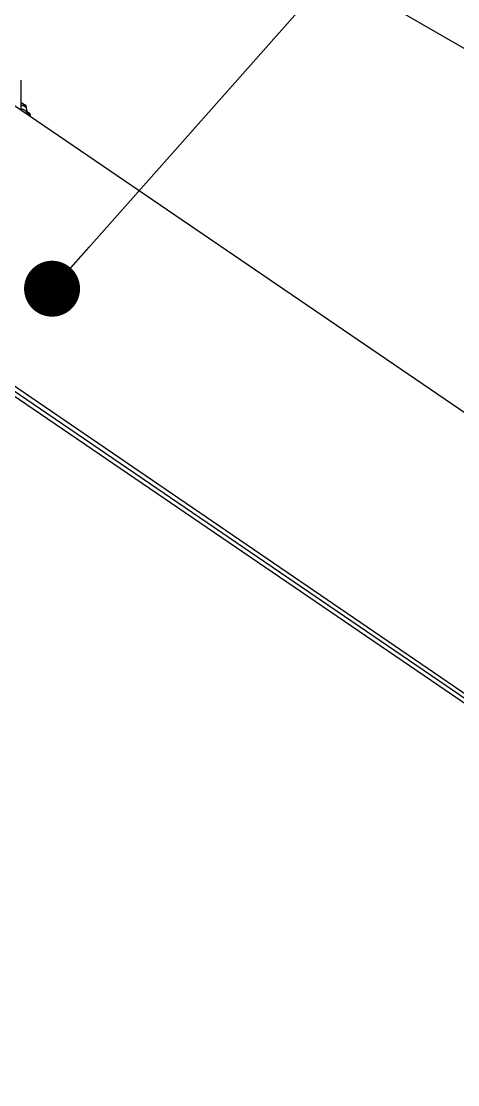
# Model space of a CAD drawing. Header units: millimetres. Extents: x 1293 to 41893, y 1011 to 26911.
# Drawn here: x 7565 to 7805, y 21902 to 22487 of the extents above; entities that cross this region are included whole.
import ezdxf

# ---------------------------------------------------------------- set-up
doc = ezdxf.new("R2010")
doc.units = ezdxf.units.MM
doc.header["$LTSCALE"] = 50
doc.layers.add('CAPA_1', color=7, linetype='Continuous')
doc.dimstyles.new('SLDDIMSTYLE2', dxfattribs={"dimtxt": 0.18, "dimasz": 30.769231, "dimexe": 0, "dimexo": 0.0625, "dimgap": 0, "dimtad": 0, "dimtih": 1, "dimtoh": 1, "dimdec": 0, "dimrnd": 1e-09, "dimzin": 0, "dimdsep": 46, "dimtxsty": 'Standard', "dimblk1": 'DOT', "dimblk2": 'DOT', "dimsah": 1, "dimcen": 0.09, "dimadec": 0, "dimazin": 0, "dimtfac": 30.769231, "dimtdec": 0, "dimtofl": 0, "dimtmove": 0, "dimatfit": 3, "dimldrblk": 'DOT', "dimfxl": 1, "dimfrac": 2, "dimtolj": 1, "dimtzin": 0, "dimarcsym": 0})

# ---------------------------------------------------------------- blocks, each defined once
blk = doc.blocks.new('_Dot')
at = {"color": 0, "linetype": 'ByBlock', "lineweight": -2}
blk.add_line((-0.5, 0), (-1, 0), dxfattribs=at)
at = {"color": 0, "linetype": 'ByBlock', "const_width": 0.5}
blk.add_lwpolyline([(-0.25, 0, 1), (0.25, 0, 1)], format="xyb", close=True, dxfattribs=at)

msp = doc.modelspace()

# ---------------------------------------------------------------- linework, layer by layer
at = {"color": 7, "linetype": 'Continuous', "lineweight": 25}
for p, q in [((7347.5982343, 22738.3977194), (8284.0449648, 22197.7985289)), ((8119.3336984, 21905.4179253), (7106.2855775, 22597.0475558)), ((7565.1698683, 22438.4161689), (7565.1698683, 22454.9403617)), ((8241.8988738, 21976.173295), (7561.35145, 22440.7975843)), ((7561.3691322, 22441.0110128), (8243.9398052, 21975.005408)), ((7565.1698683, 22442.4941922), (7567.8020001, 22440.9746949)), ((7569.1978083, 22436.8790638), (7565.8487715, 22438.8124216)), ((7568.1889437, 22437.7189271), (7568.1836265, 22437.4645385)), ((8119.1295657, 21902.9539904), (7416.611796, 22382.5779051)), ((8116.8845017, 21901.6579426), (7436.4362742, 22366.2145084))]:
    msp.add_line(p, q, dxfattribs=at)
at = {"color": 7, "linetype": 'Continuous', "lineweight": 25, "flags": 128}
for points in [[(7565.1698683, 22440.8473472), (7565.4377694, 22440.8853564), (7566.2082683, 22440.854578), (7566.8836162, 22440.6044279), (7567.4378599, 22440.1445191), (7567.8497001, 22439.4925258), (7568.1033101, 22438.6735036), (7568.1889437, 22437.7189271)], [(7565.1698683, 22439.0080223), (7565.4327325, 22438.9725998), (7565.8487715, 22438.8124216)], [(7567.4531139, 22436.8573484), (7568.1427946, 22437.0576309), (7568.7817693, 22437.039242), (7569.3219198, 22436.7984737), (7569.7318543, 22436.3493185), (7569.9877491, 22435.7178796), (7570.0726375, 22435.0689435)]]:
    msp.add_lwpolyline(points, dxfattribs=at)
at = {"color": 7, "linetype": 'Continuous', "lineweight": 25}
msp.add_arc((7568.5727796, 22434.9177241), 1.4565872, 7.4627877346, 103.8928328327, dxfattribs=at)
for points, knots in [([(7567.8020001, 22440.9746949), (7567.5262409, 22440.9438238), (7566.968743, 22440.8814124), (7566.0610408, 22440.9136576), (7565.3830495, 22441.0147229), (7565.1698683, 22441.0465009)], [0, 0, 0, 0, 0.4015628173, 0.8118331554, 1, 1, 1, 1]), ([(7568.1741811, 22437.4699912), (7568.1839336, 22437.7979991), (7568.2088647, 22438.6365087), (7568.0358214, 22439.8390663), (7567.8604423, 22440.6908515), (7567.8020001, 22440.9746949)], [0, 0, 0, 0, 0.29992148466, 0.76671037044, 1, 1, 1, 1])]:
    msp.add_open_spline(points, degree=3, knots=knots, dxfattribs=at)

# ---------------------------------------------------------------- leaders
at = {"layer": 'CAPA_1'}
msp.add_leader([(7582.0795277, 22340.1790158), (8349.6939757, 23206.7828458)], dimstyle='SLDDIMSTYLE2', dxfattribs=at)

doc.saveas('drawing.dxf')
